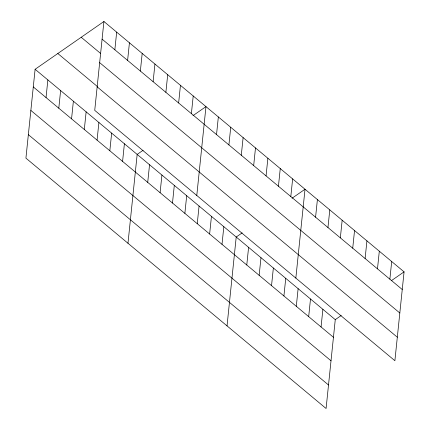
<?xml version="1.0" encoding="UTF-8"?>
<svg xmlns="http://www.w3.org/2000/svg" width="430" height="430" viewBox="0 0 430 430"><rect width="100%" height="100%" fill="white"/><g stroke="black" fill="none" stroke-linecap="round" stroke-linejoin="round"><path stroke-width="0.64" d="M103.915 21.5L94.734 110.359L394.89 360.716L404.076 271.857L103.915 21.5L35.109 69.284L25.924 158.143L326.085 408.5L335.266 319.64L341.216 315.507M46.042 97.572L47.864 79.926M58.797 108.209L60.625 90.563M71.557 118.852L73.38 101.206M84.312 129.489L86.134 111.843M97.067 140.132L98.895 122.485M114.848 49.789L116.67 32.142M109.827 150.769L111.649 133.123M127.602 60.426L129.43 42.78M122.582 161.411L124.404 143.765M140.363 71.068L142.185 53.422M127.979 243.267L137.165 154.402L143.109 150.274M153.118 81.705L154.94 64.059M147.721 182.379L149.543 164.733M165.878 92.348L167.7 74.702M160.1 192.704L161.927 175.058M178.633 102.99L180.455 85.339M172.484 203.035L174.306 185.384M191.388 113.627L193.215 95.981M184.868 213.361L186.69 195.714M196.784 195.483L205.97 106.618L192.995 115.632M197.246 223.686L199.069 206.04M216.526 134.595L218.349 116.949M209.63 234.017L211.452 216.365M228.91 144.921L230.733 127.275M222.009 244.342L223.831 226.696M241.289 155.251L243.117 137.6M227.035 325.881L236.215 237.021L242.16 232.893M253.673 165.577L255.495 147.931M246.772 264.998L248.599 247.347M266.052 175.902L267.879 158.256M259.156 275.324L260.978 257.677M278.436 186.233L280.258 168.581M271.534 285.649L273.362 268.003M290.814 196.558L292.642 178.912M283.918 295.98L285.74 278.328M295.84 278.097L305.02 189.238L292.045 198.246M296.297 306.305L298.124 288.659M315.577 217.214L317.404 199.563M308.681 316.63L310.503 298.984M327.961 227.54L329.783 209.894M321.065 326.961L322.887 309.31M340.345 237.865L342.167 220.219M352.724 248.196L354.546 230.544M365.108 258.521L366.93 240.875M377.486 268.847L379.308 251.201M389.87 279.177L391.692 261.526M391.639 280.489L404.076 271.857M102.093 39.146L402.249 289.503M81.211 37.27L100.598 53.444M99.663 62.646L399.819 313.002M57.813 53.514L97.615 86.709M97.158 86.86L397.32 337.217M35.109 69.284L335.266 319.64M33.287 86.93L333.443 337.287M30.858 110.429L331.014 360.786M28.353 134.644L328.515 385"/></g></svg>
